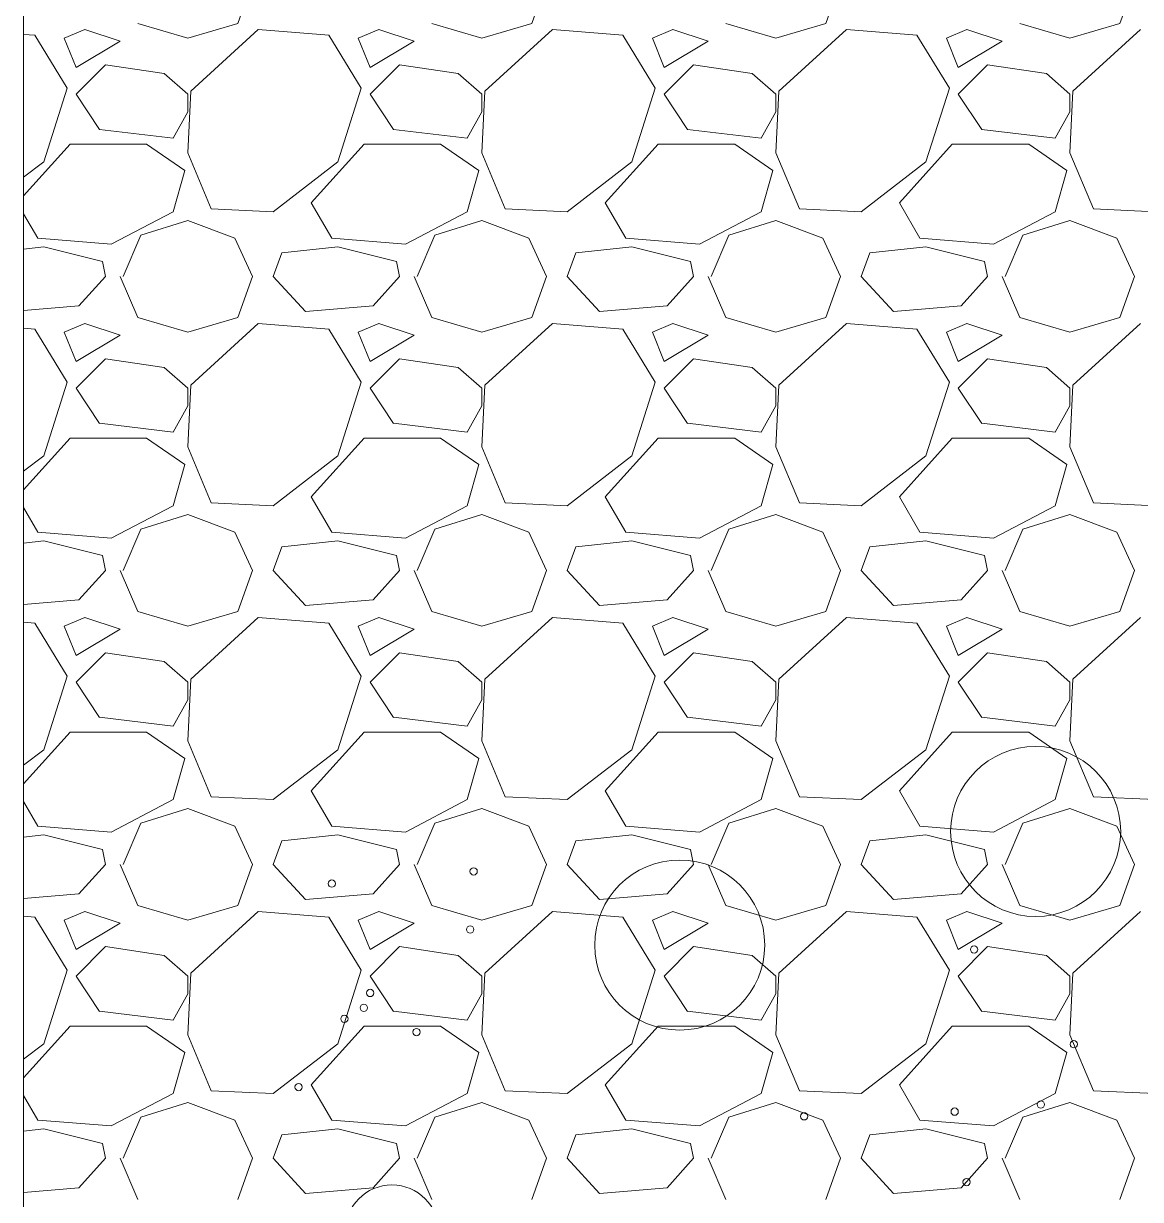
# Model space of a CAD drawing. Header units: millimetres. Extents: x 19901 to 59163, y 13732 to 30178.
# Drawn here: x 41944.6 to 41992.8, y 26969.2 to 27020 of the extents above; entities that cross this region are included whole.
import ezdxf

# ---------------------------------------------------------------- set-up
doc = ezdxf.new("R2010")
doc.units = ezdxf.units.MM
for name, color, linetype, lineweight in [('A-FURN', 8, 'Continuous', 13), ('Vegetazione', 53, 'Continuous', 9), ('Verde', 86, 'Continuous', 5), ('Wall', 255, 'Continuous', 20)]:
    doc.layers.add(name, color=color, linetype=linetype, lineweight=lineweight)

msp = doc.modelspace()

# ---------------------------------------------------------------- linework, layer by layer
at = {"layer": 'A-FURN', "linetype": 'Continuous'}
for p, q in [((41953.86, 27020.008), (41954.495, 27021.786)), ((41966.56, 27020.008), (41967.195, 27021.786)), ((41979.26, 27020.008), (41979.895, 27021.786)), ((41991.96, 27020.008), (41992.595, 27021.786)), ((41945.097, 27019.5), (41944.608, 27019.541)), ((41947.256, 27019.754), (41946.367, 27019.373)), ((41948.78, 27019.246), (41947.256, 27019.754)), ((41949.542, 27020.008), (41951.701, 27019.373)), ((41951.701, 27019.373), (41953.86, 27020.008)), ((41954.749, 27019.754), (41951.828, 27017.087)), ((41957.797, 27019.5), (41954.749, 27019.754)), ((41959.956, 27019.754), (41959.067, 27019.373)), ((41961.48, 27019.246), (41959.956, 27019.754)), ((41962.242, 27020.008), (41964.401, 27019.373)), ((41964.401, 27019.373), (41966.56, 27020.008)), ((41967.449, 27019.754), (41964.528, 27017.087)), ((41970.497, 27019.5), (41967.449, 27019.754)), ((41972.656, 27019.754), (41971.767, 27019.373)), ((41974.18, 27019.246), (41972.656, 27019.754)), ((41974.942, 27020.008), (41977.101, 27019.373)), ((41977.101, 27019.373), (41979.26, 27020.008)), ((41980.149, 27019.754), (41977.228, 27017.087)), ((41983.197, 27019.5), (41980.149, 27019.754)), ((41985.356, 27019.754), (41984.467, 27019.373)), ((41986.88, 27019.246), (41985.356, 27019.754)), ((41987.642, 27020.008), (41989.801, 27019.373)), ((41989.801, 27019.373), (41991.96, 27020.008)), ((41992.849, 27019.754), (41989.928, 27017.087)), ((41946.494, 27017.214), (41945.097, 27019.5)), ((41946.367, 27019.373), (41946.875, 27018.103)), ((41946.875, 27018.103), (41948.78, 27019.246)), ((41959.194, 27017.214), (41957.797, 27019.5)), ((41959.067, 27019.373), (41959.575, 27018.103)), ((41959.575, 27018.103), (41961.48, 27019.246)), ((41971.894, 27017.214), (41970.497, 27019.5)), ((41971.767, 27019.373), (41972.275, 27018.103)), ((41972.275, 27018.103), (41974.18, 27019.246)), ((41984.594, 27017.214), (41983.197, 27019.5)), ((41984.467, 27019.373), (41984.975, 27018.103)), ((41984.975, 27018.103), (41986.88, 27019.246)), ((41948.145, 27018.23), (41946.875, 27016.96)), ((41950.685, 27017.849), (41948.145, 27018.23)), ((41960.845, 27018.23), (41959.575, 27016.96)), ((41963.385, 27017.849), (41960.845, 27018.23)), ((41973.545, 27018.23), (41972.275, 27016.96)), ((41976.085, 27017.849), (41973.545, 27018.23)), ((41986.245, 27018.23), (41984.975, 27016.96)), ((41988.785, 27017.849), (41986.245, 27018.23)), ((41951.701, 27016.96), (41950.685, 27017.849)), ((41964.401, 27016.96), (41963.385, 27017.849)), ((41977.101, 27016.96), (41976.085, 27017.849)), ((41989.801, 27016.96), (41988.785, 27017.849)), ((41945.478, 27014.039), (41946.494, 27017.214)), ((41951.828, 27017.087), (41951.701, 27014.42)), ((41958.178, 27014.039), (41959.194, 27017.214)), ((41964.528, 27017.087), (41964.401, 27014.42)), ((41970.878, 27014.039), (41971.894, 27017.214)), ((41977.228, 27017.087), (41977.101, 27014.42)), ((41983.578, 27014.039), (41984.594, 27017.214)), ((41989.928, 27017.087), (41989.801, 27014.42)), ((41946.875, 27016.96), (41947.891, 27015.436)), ((41951.701, 27016.198), (41951.701, 27016.96)), ((41959.575, 27016.96), (41960.591, 27015.436)), ((41964.401, 27016.198), (41964.401, 27016.96)), ((41972.275, 27016.96), (41973.291, 27015.436)), ((41977.101, 27016.198), (41977.101, 27016.96)), ((41984.975, 27016.96), (41985.991, 27015.436)), ((41989.801, 27016.198), (41989.801, 27016.96)), ((41951.066, 27015.055), (41951.701, 27016.198)), ((41963.766, 27015.055), (41964.401, 27016.198)), ((41976.466, 27015.055), (41977.101, 27016.198)), ((41989.166, 27015.055), (41989.801, 27016.198)), ((41947.891, 27015.437), (41951.066, 27015.056)), ((41960.591, 27015.437), (41963.766, 27015.056)), ((41973.291, 27015.437), (41976.466, 27015.056)), ((41985.991, 27015.437), (41989.166, 27015.056)), ((41944.608, 27012.565), (41946.621, 27014.801)), ((41946.621, 27014.801), (41949.923, 27014.801)), ((41949.923, 27014.801), (41951.574, 27013.658)), ((41957.035, 27012.261), (41959.321, 27014.801)), ((41959.321, 27014.801), (41962.623, 27014.801)), ((41962.623, 27014.801), (41964.274, 27013.658)), ((41969.735, 27012.261), (41972.021, 27014.801)), ((41972.021, 27014.801), (41975.323, 27014.801)), ((41975.323, 27014.801), (41976.974, 27013.658)), ((41982.435, 27012.261), (41984.721, 27014.801)), ((41984.721, 27014.801), (41988.023, 27014.801)), ((41988.023, 27014.801), (41989.674, 27013.658)), ((41944.608, 27013.367), (41945.478, 27014.039)), ((41951.701, 27014.42), (41952.717, 27012.007)), ((41955.384, 27011.88), (41958.178, 27014.039)), ((41964.401, 27014.42), (41965.417, 27012.007)), ((41968.084, 27011.88), (41970.878, 27014.039)), ((41977.101, 27014.42), (41978.117, 27012.007)), ((41980.784, 27011.88), (41983.578, 27014.039)), ((41989.801, 27014.42), (41990.817, 27012.007)), ((41951.574, 27013.658), (41951.066, 27011.88)), ((41964.274, 27013.658), (41963.766, 27011.88)), ((41976.974, 27013.658), (41976.466, 27011.88)), ((41989.674, 27013.658), (41989.166, 27011.88)), ((41952.717, 27012.007), (41955.384, 27011.88)), ((41957.924, 27010.737), (41957.035, 27012.261)), ((41965.417, 27012.007), (41968.084, 27011.88)), ((41970.624, 27010.737), (41969.735, 27012.261)), ((41978.117, 27012.007), (41980.784, 27011.88)), ((41983.324, 27010.737), (41982.435, 27012.261)), ((41990.817, 27012.007), (41993.484, 27011.88)), ((41945.224, 27010.737), (41944.608, 27011.794)), ((41951.066, 27011.88), (41948.399, 27010.483)), ((41949.669, 27010.864), (41951.701, 27011.499)), ((41951.701, 27011.499), (41953.733, 27010.737)), ((41963.766, 27011.88), (41961.099, 27010.483)), ((41962.369, 27010.864), (41964.401, 27011.499)), ((41964.401, 27011.499), (41966.433, 27010.737)), ((41976.466, 27011.88), (41973.799, 27010.483)), ((41975.069, 27010.864), (41977.101, 27011.499)), ((41977.101, 27011.499), (41979.133, 27010.737)), ((41989.166, 27011.88), (41986.499, 27010.483)), ((41987.769, 27010.864), (41989.801, 27011.499)), ((41989.801, 27011.499), (41991.833, 27010.737)), ((41948.399, 27010.483), (41945.224, 27010.737)), ((41948.907, 27009.086), (41949.669, 27010.864)), ((41953.733, 27010.737), (41954.495, 27009.086)), ((41961.099, 27010.483), (41957.924, 27010.737)), ((41961.607, 27009.086), (41962.369, 27010.864)), ((41966.433, 27010.737), (41967.195, 27009.086)), ((41973.799, 27010.483), (41970.624, 27010.737)), ((41974.307, 27009.086), (41975.069, 27010.864)), ((41979.133, 27010.737), (41979.895, 27009.086)), ((41986.499, 27010.483), (41983.324, 27010.737)), ((41987.007, 27009.086), (41987.769, 27010.864)), ((41991.833, 27010.737), (41992.595, 27009.086)), ((41945.478, 27010.356), (41944.608, 27010.265)), ((41948.018, 27009.721), (41945.478, 27010.356)), ((41955.384, 27009.086), (41955.765, 27010.102)), ((41958.178, 27010.356), (41955.765, 27010.102)), ((41960.718, 27009.721), (41958.178, 27010.356)), ((41968.084, 27009.086), (41968.465, 27010.102)), ((41970.878, 27010.356), (41968.465, 27010.102)), ((41973.418, 27009.721), (41970.878, 27010.356)), ((41980.784, 27009.086), (41981.165, 27010.102)), ((41983.578, 27010.356), (41981.165, 27010.102)), ((41986.118, 27009.721), (41983.578, 27010.356)), ((41948.145, 27009.086), (41948.018, 27009.721)), ((41960.845, 27009.086), (41960.718, 27009.721)), ((41973.545, 27009.086), (41973.418, 27009.721)), ((41986.245, 27009.086), (41986.118, 27009.721)), ((41948.145, 27009.086), (41947.002, 27007.816)), ((41948.78, 27009.086), (41949.542, 27007.308)), ((41953.86, 27007.308), (41954.495, 27009.086)), ((41956.781, 27007.562), (41955.384, 27009.086)), ((41960.845, 27009.086), (41959.702, 27007.816)), ((41961.48, 27009.086), (41962.242, 27007.308)), ((41966.56, 27007.308), (41967.195, 27009.086)), ((41969.481, 27007.562), (41968.084, 27009.086)), ((41973.545, 27009.086), (41972.402, 27007.816)), ((41974.18, 27009.086), (41974.942, 27007.308)), ((41979.26, 27007.308), (41979.895, 27009.086)), ((41982.181, 27007.562), (41980.784, 27009.086)), ((41986.245, 27009.086), (41985.102, 27007.816)), ((41986.88, 27009.086), (41987.642, 27007.308)), ((41991.96, 27007.308), (41992.595, 27009.086)), ((41947.002, 27007.817), (41944.608, 27007.608)), ((41959.702, 27007.817), (41956.781, 27007.563)), ((41972.402, 27007.817), (41969.481, 27007.563)), ((41985.102, 27007.817), (41982.181, 27007.563)), ((41945.097, 27006.8), (41944.608, 27006.841)), ((41947.256, 27007.054), (41946.367, 27006.673)), ((41948.78, 27006.546), (41947.256, 27007.054)), ((41949.542, 27007.308), (41951.701, 27006.673)), ((41951.701, 27006.673), (41953.86, 27007.308)), ((41954.749, 27007.054), (41951.828, 27004.387)), ((41957.797, 27006.8), (41954.749, 27007.054)), ((41959.956, 27007.054), (41959.067, 27006.673)), ((41961.48, 27006.546), (41959.956, 27007.054)), ((41962.242, 27007.308), (41964.401, 27006.673)), ((41964.401, 27006.673), (41966.56, 27007.308)), ((41967.449, 27007.054), (41964.528, 27004.387)), ((41970.497, 27006.8), (41967.449, 27007.054)), ((41972.656, 27007.054), (41971.767, 27006.673)), ((41974.18, 27006.546), (41972.656, 27007.054)), ((41974.942, 27007.308), (41977.101, 27006.673)), ((41977.101, 27006.673), (41979.26, 27007.308)), ((41980.149, 27007.054), (41977.228, 27004.387)), ((41983.197, 27006.8), (41980.149, 27007.054)), ((41985.356, 27007.054), (41984.467, 27006.673)), ((41986.88, 27006.546), (41985.356, 27007.054)), ((41987.642, 27007.308), (41989.801, 27006.673)), ((41989.801, 27006.673), (41991.96, 27007.308)), ((41992.849, 27007.054), (41989.928, 27004.387)), ((41946.494, 27004.514), (41945.097, 27006.8)), ((41946.367, 27006.673), (41946.875, 27005.403)), ((41946.875, 27005.403), (41948.78, 27006.546)), ((41959.194, 27004.514), (41957.797, 27006.8)), ((41959.067, 27006.673), (41959.575, 27005.403)), ((41959.575, 27005.403), (41961.48, 27006.546)), ((41971.894, 27004.514), (41970.497, 27006.8)), ((41971.767, 27006.673), (41972.275, 27005.403)), ((41972.275, 27005.403), (41974.18, 27006.546)), ((41984.594, 27004.514), (41983.197, 27006.8)), ((41984.467, 27006.673), (41984.975, 27005.403)), ((41984.975, 27005.403), (41986.88, 27006.546)), ((41948.145, 27005.53), (41946.875, 27004.26)), ((41950.685, 27005.149), (41948.145, 27005.53)), ((41960.845, 27005.53), (41959.575, 27004.26)), ((41963.385, 27005.149), (41960.845, 27005.53)), ((41973.545, 27005.53), (41972.275, 27004.26)), ((41976.085, 27005.149), (41973.545, 27005.53)), ((41986.245, 27005.53), (41984.975, 27004.26)), ((41988.785, 27005.149), (41986.245, 27005.53)), ((41951.701, 27004.26), (41950.685, 27005.149)), ((41964.401, 27004.26), (41963.385, 27005.149)), ((41977.101, 27004.26), (41976.085, 27005.149)), ((41989.801, 27004.26), (41988.785, 27005.149)), ((41945.478, 27001.339), (41946.494, 27004.514)), ((41951.828, 27004.387), (41951.701, 27001.72)), ((41958.178, 27001.339), (41959.194, 27004.514)), ((41964.528, 27004.387), (41964.401, 27001.72)), ((41970.878, 27001.339), (41971.894, 27004.514)), ((41977.228, 27004.387), (41977.101, 27001.72)), ((41983.578, 27001.339), (41984.594, 27004.514)), ((41989.928, 27004.387), (41989.801, 27001.72)), ((41946.875, 27004.26), (41947.891, 27002.736)), ((41951.701, 27003.498), (41951.701, 27004.26)), ((41959.575, 27004.26), (41960.591, 27002.736)), ((41964.401, 27003.498), (41964.401, 27004.26)), ((41972.275, 27004.26), (41973.291, 27002.736)), ((41977.101, 27003.498), (41977.101, 27004.26)), ((41984.975, 27004.26), (41985.991, 27002.736)), ((41989.801, 27003.498), (41989.801, 27004.26)), ((41951.066, 27002.355), (41951.701, 27003.498)), ((41963.766, 27002.355), (41964.401, 27003.498)), ((41976.466, 27002.355), (41977.101, 27003.498)), ((41989.166, 27002.355), (41989.801, 27003.498)), ((41947.891, 27002.737), (41951.066, 27002.356)), ((41960.591, 27002.737), (41963.766, 27002.356)), ((41973.291, 27002.737), (41976.466, 27002.356)), ((41985.991, 27002.737), (41989.166, 27002.356)), ((41944.608, 26999.865), (41946.621, 27002.101)), ((41946.621, 27002.101), (41949.923, 27002.101)), ((41949.923, 27002.101), (41951.574, 27000.958)), ((41957.035, 26999.561), (41959.321, 27002.101)), ((41959.321, 27002.101), (41962.623, 27002.101)), ((41962.623, 27002.101), (41964.274, 27000.958)), ((41969.735, 26999.561), (41972.021, 27002.101)), ((41972.021, 27002.101), (41975.323, 27002.101)), ((41975.323, 27002.101), (41976.974, 27000.958)), ((41982.435, 26999.561), (41984.721, 27002.101)), ((41984.721, 27002.101), (41988.023, 27002.101)), ((41988.023, 27002.101), (41989.674, 27000.958)), ((41944.608, 27000.667), (41945.478, 27001.339)), ((41951.701, 27001.72), (41952.717, 26999.307)), ((41955.384, 26999.18), (41958.178, 27001.339)), ((41964.401, 27001.72), (41965.417, 26999.307)), ((41968.084, 26999.18), (41970.878, 27001.339)), ((41977.101, 27001.72), (41978.117, 26999.307)), ((41980.784, 26999.18), (41983.578, 27001.339)), ((41989.801, 27001.72), (41990.817, 26999.307)), ((41951.574, 27000.958), (41951.066, 26999.18)), ((41964.274, 27000.958), (41963.766, 26999.18)), ((41976.974, 27000.958), (41976.466, 26999.18)), ((41989.674, 27000.958), (41989.166, 26999.18)), ((41952.717, 26999.307), (41955.384, 26999.18)), ((41957.924, 26998.037), (41957.035, 26999.561)), ((41965.417, 26999.307), (41968.084, 26999.18)), ((41970.624, 26998.037), (41969.735, 26999.561)), ((41978.117, 26999.307), (41980.784, 26999.18)), ((41983.324, 26998.037), (41982.435, 26999.561)), ((41990.817, 26999.307), (41993.484, 26999.18)), ((41945.224, 26998.037), (41944.608, 26999.094)), ((41951.066, 26999.18), (41948.399, 26997.783)), ((41949.669, 26998.164), (41951.701, 26998.799)), ((41951.701, 26998.799), (41953.733, 26998.037)), ((41963.766, 26999.18), (41961.099, 26997.783)), ((41962.369, 26998.164), (41964.401, 26998.799)), ((41964.401, 26998.799), (41966.433, 26998.037)), ((41976.466, 26999.18), (41973.799, 26997.783)), ((41975.069, 26998.164), (41977.101, 26998.799)), ((41977.101, 26998.799), (41979.133, 26998.037)), ((41989.166, 26999.18), (41986.499, 26997.783)), ((41987.769, 26998.164), (41989.801, 26998.799)), ((41989.801, 26998.799), (41991.833, 26998.037)), ((41948.399, 26997.783), (41945.224, 26998.037)), ((41948.907, 26996.386), (41949.669, 26998.164)), ((41953.733, 26998.037), (41954.495, 26996.386)), ((41961.099, 26997.783), (41957.924, 26998.037)), ((41961.607, 26996.386), (41962.369, 26998.164)), ((41966.433, 26998.037), (41967.195, 26996.386)), ((41973.799, 26997.783), (41970.624, 26998.037)), ((41974.307, 26996.386), (41975.069, 26998.164)), ((41979.133, 26998.037), (41979.895, 26996.386)), ((41986.499, 26997.783), (41983.324, 26998.037)), ((41987.007, 26996.386), (41987.769, 26998.164)), ((41991.833, 26998.037), (41992.595, 26996.386)), ((41945.478, 26997.656), (41944.608, 26997.565)), ((41948.018, 26997.021), (41945.478, 26997.656)), ((41955.384, 26996.386), (41955.765, 26997.402)), ((41958.178, 26997.656), (41955.765, 26997.402)), ((41960.718, 26997.021), (41958.178, 26997.656)), ((41968.084, 26996.386), (41968.465, 26997.402)), ((41970.878, 26997.656), (41968.465, 26997.402)), ((41973.418, 26997.021), (41970.878, 26997.656)), ((41980.784, 26996.386), (41981.165, 26997.402)), ((41983.578, 26997.656), (41981.165, 26997.402)), ((41986.118, 26997.021), (41983.578, 26997.656)), ((41948.145, 26996.386), (41948.018, 26997.021)), ((41960.845, 26996.386), (41960.718, 26997.021)), ((41973.545, 26996.386), (41973.418, 26997.021)), ((41986.245, 26996.386), (41986.118, 26997.021)), ((41948.145, 26996.386), (41947.002, 26995.116)), ((41948.78, 26996.386), (41949.542, 26994.608)), ((41953.86, 26994.608), (41954.495, 26996.386)), ((41956.781, 26994.862), (41955.384, 26996.386)), ((41960.845, 26996.386), (41959.702, 26995.116)), ((41961.48, 26996.386), (41962.242, 26994.608)), ((41966.56, 26994.608), (41967.195, 26996.386)), ((41969.481, 26994.862), (41968.084, 26996.386)), ((41973.545, 26996.386), (41972.402, 26995.116)), ((41974.18, 26996.386), (41974.942, 26994.608)), ((41979.26, 26994.608), (41979.895, 26996.386)), ((41982.181, 26994.862), (41980.784, 26996.386)), ((41986.245, 26996.386), (41985.102, 26995.116)), ((41986.88, 26996.386), (41987.642, 26994.608)), ((41991.96, 26994.608), (41992.595, 26996.386)), ((41947.002, 26995.117), (41944.608, 26994.908)), ((41959.702, 26995.117), (41956.781, 26994.863)), ((41972.402, 26995.117), (41969.481, 26994.863)), ((41985.102, 26995.117), (41982.181, 26994.863)), ((41945.097, 26994.1), (41944.608, 26994.141)), ((41947.256, 26994.354), (41946.367, 26993.973)), ((41948.78, 26993.846), (41947.256, 26994.354)), ((41949.542, 26994.608), (41951.701, 26993.973)), ((41951.701, 26993.973), (41953.86, 26994.608)), ((41954.749, 26994.354), (41951.828, 26991.687)), ((41957.797, 26994.1), (41954.749, 26994.354)), ((41959.956, 26994.354), (41959.067, 26993.973)), ((41961.48, 26993.846), (41959.956, 26994.354)), ((41962.242, 26994.608), (41964.401, 26993.973)), ((41964.401, 26993.973), (41966.56, 26994.608)), ((41967.449, 26994.354), (41964.528, 26991.687)), ((41970.497, 26994.1), (41967.449, 26994.354)), ((41972.656, 26994.354), (41971.767, 26993.973)), ((41974.18, 26993.846), (41972.656, 26994.354)), ((41974.942, 26994.608), (41977.101, 26993.973)), ((41977.101, 26993.973), (41979.26, 26994.608)), ((41980.149, 26994.354), (41977.228, 26991.687)), ((41983.197, 26994.1), (41980.149, 26994.354)), ((41985.356, 26994.354), (41984.467, 26993.973)), ((41986.88, 26993.846), (41985.356, 26994.354)), ((41987.642, 26994.608), (41989.801, 26993.973)), ((41989.801, 26993.973), (41991.96, 26994.608)), ((41992.849, 26994.354), (41989.928, 26991.687)), ((41946.494, 26991.814), (41945.097, 26994.1)), ((41946.367, 26993.973), (41946.875, 26992.703)), ((41946.875, 26992.703), (41948.78, 26993.846)), ((41959.194, 26991.814), (41957.797, 26994.1)), ((41959.067, 26993.973), (41959.575, 26992.703)), ((41959.575, 26992.703), (41961.48, 26993.846)), ((41971.894, 26991.814), (41970.497, 26994.1)), ((41971.767, 26993.973), (41972.275, 26992.703)), ((41972.275, 26992.703), (41974.18, 26993.846)), ((41984.594, 26991.814), (41983.197, 26994.1)), ((41984.467, 26993.973), (41984.975, 26992.703)), ((41984.975, 26992.703), (41986.88, 26993.846)), ((41948.145, 26992.83), (41946.875, 26991.56)), ((41950.685, 26992.449), (41948.145, 26992.83)), ((41960.845, 26992.83), (41959.575, 26991.56)), ((41963.385, 26992.449), (41960.845, 26992.83)), ((41973.545, 26992.83), (41972.275, 26991.56)), ((41976.085, 26992.449), (41973.545, 26992.83)), ((41986.245, 26992.83), (41984.975, 26991.56)), ((41988.785, 26992.449), (41986.245, 26992.83)), ((41951.701, 26991.56), (41950.685, 26992.449)), ((41964.401, 26991.56), (41963.385, 26992.449)), ((41977.101, 26991.56), (41976.085, 26992.449)), ((41989.801, 26991.56), (41988.785, 26992.449)), ((41945.478, 26988.639), (41946.494, 26991.814)), ((41951.828, 26991.687), (41951.701, 26989.02)), ((41958.178, 26988.639), (41959.194, 26991.814)), ((41964.528, 26991.687), (41964.401, 26989.02)), ((41970.878, 26988.639), (41971.894, 26991.814)), ((41977.228, 26991.687), (41977.101, 26989.02)), ((41983.578, 26988.639), (41984.594, 26991.814)), ((41989.928, 26991.687), (41989.801, 26989.02)), ((41946.875, 26991.56), (41947.891, 26990.036)), ((41951.701, 26990.798), (41951.701, 26991.56)), ((41959.575, 26991.56), (41960.591, 26990.036)), ((41964.401, 26990.798), (41964.401, 26991.56)), ((41972.275, 26991.56), (41973.291, 26990.036)), ((41977.101, 26990.798), (41977.101, 26991.56)), ((41984.975, 26991.56), (41985.991, 26990.036)), ((41989.801, 26990.798), (41989.801, 26991.56)), ((41951.066, 26989.655), (41951.701, 26990.798)), ((41963.766, 26989.655), (41964.401, 26990.798)), ((41976.466, 26989.655), (41977.101, 26990.798)), ((41989.166, 26989.655), (41989.801, 26990.798)), ((41947.891, 26990.037), (41951.066, 26989.656)), ((41960.591, 26990.037), (41963.766, 26989.656)), ((41973.291, 26990.037), (41976.466, 26989.656)), ((41985.991, 26990.037), (41989.166, 26989.656)), ((41944.608, 26987.165), (41946.621, 26989.401)), ((41946.621, 26989.401), (41949.923, 26989.401)), ((41949.923, 26989.401), (41951.574, 26988.258)), ((41957.035, 26986.861), (41959.321, 26989.401)), ((41959.321, 26989.401), (41962.623, 26989.401)), ((41962.623, 26989.401), (41964.274, 26988.258)), ((41969.735, 26986.861), (41972.021, 26989.401)), ((41972.021, 26989.401), (41975.323, 26989.401)), ((41975.323, 26989.401), (41976.974, 26988.258)), ((41982.435, 26986.861), (41984.721, 26989.401)), ((41984.721, 26989.401), (41988.023, 26989.401)), ((41988.023, 26989.401), (41989.674, 26988.258)), ((41944.608, 26987.967), (41945.478, 26988.639)), ((41951.701, 26989.02), (41952.717, 26986.607)), ((41955.384, 26986.48), (41958.178, 26988.639)), ((41964.401, 26989.02), (41965.417, 26986.607)), ((41968.084, 26986.48), (41970.878, 26988.639)), ((41977.101, 26989.02), (41978.117, 26986.607)), ((41980.784, 26986.48), (41983.578, 26988.639)), ((41989.801, 26989.02), (41990.817, 26986.607)), ((41951.574, 26988.258), (41951.066, 26986.48)), ((41964.274, 26988.258), (41963.766, 26986.48)), ((41976.974, 26988.258), (41976.466, 26986.48)), ((41989.674, 26988.258), (41989.166, 26986.48)), ((41952.717, 26986.607), (41955.384, 26986.48)), ((41957.924, 26985.337), (41957.035, 26986.861)), ((41965.417, 26986.607), (41968.084, 26986.48)), ((41970.624, 26985.337), (41969.735, 26986.861)), ((41978.117, 26986.607), (41980.784, 26986.48)), ((41983.324, 26985.337), (41982.435, 26986.861)), ((41990.817, 26986.607), (41993.484, 26986.48)), ((41945.224, 26985.337), (41944.608, 26986.394)), ((41951.066, 26986.48), (41948.399, 26985.083)), ((41949.669, 26985.464), (41951.701, 26986.099)), ((41951.701, 26986.099), (41953.733, 26985.337)), ((41963.766, 26986.48), (41961.099, 26985.083)), ((41962.369, 26985.464), (41964.401, 26986.099)), ((41964.401, 26986.099), (41966.433, 26985.337)), ((41976.466, 26986.48), (41973.799, 26985.083)), ((41975.069, 26985.464), (41977.101, 26986.099)), ((41977.101, 26986.099), (41979.133, 26985.337)), ((41989.166, 26986.48), (41986.499, 26985.083)), ((41987.769, 26985.464), (41989.801, 26986.099)), ((41989.801, 26986.099), (41991.833, 26985.337)), ((41948.399, 26985.083), (41945.224, 26985.337)), ((41948.907, 26983.686), (41949.669, 26985.464)), ((41953.733, 26985.337), (41954.495, 26983.686)), ((41961.099, 26985.083), (41957.924, 26985.337)), ((41961.607, 26983.686), (41962.369, 26985.464)), ((41966.433, 26985.337), (41967.195, 26983.686)), ((41973.799, 26985.083), (41970.624, 26985.337)), ((41974.307, 26983.686), (41975.069, 26985.464)), ((41979.133, 26985.337), (41979.895, 26983.686)), ((41986.499, 26985.083), (41983.324, 26985.337)), ((41987.007, 26983.686), (41987.769, 26985.464)), ((41991.833, 26985.337), (41992.595, 26983.686)), ((41945.478, 26984.956), (41944.608, 26984.865)), ((41948.018, 26984.321), (41945.478, 26984.956)), ((41955.384, 26983.686), (41955.765, 26984.702)), ((41958.178, 26984.956), (41955.765, 26984.702)), ((41960.718, 26984.321), (41958.178, 26984.956)), ((41968.084, 26983.686), (41968.465, 26984.702)), ((41970.878, 26984.956), (41968.465, 26984.702)), ((41973.418, 26984.321), (41970.878, 26984.956)), ((41980.784, 26983.686), (41981.165, 26984.702)), ((41983.578, 26984.956), (41981.165, 26984.702)), ((41986.118, 26984.321), (41983.578, 26984.956)), ((41948.145, 26983.686), (41948.018, 26984.321)), ((41960.845, 26983.686), (41960.718, 26984.321)), ((41973.545, 26983.686), (41973.418, 26984.321)), ((41986.245, 26983.686), (41986.118, 26984.321)), ((41948.145, 26983.686), (41947.002, 26982.416)), ((41948.78, 26983.686), (41949.542, 26981.908)), ((41953.86, 26981.908), (41954.495, 26983.686)), ((41956.781, 26982.162), (41955.384, 26983.686)), ((41960.845, 26983.686), (41959.702, 26982.416)), ((41961.48, 26983.686), (41962.242, 26981.908)), ((41966.56, 26981.908), (41967.195, 26983.686)), ((41969.481, 26982.162), (41968.084, 26983.686)), ((41973.545, 26983.686), (41972.402, 26982.416)), ((41974.18, 26983.686), (41974.942, 26981.908)), ((41979.26, 26981.908), (41979.895, 26983.686)), ((41982.181, 26982.162), (41980.784, 26983.686)), ((41986.245, 26983.686), (41985.102, 26982.416)), ((41986.88, 26983.686), (41987.642, 26981.908)), ((41991.96, 26981.908), (41992.595, 26983.686)), ((41947.002, 26982.417), (41944.608, 26982.208)), ((41959.702, 26982.417), (41956.781, 26982.163)), ((41972.402, 26982.417), (41969.481, 26982.163)), ((41985.102, 26982.417), (41982.181, 26982.163)), ((41945.097, 26981.4), (41944.608, 26981.441)), ((41947.256, 26981.654), (41946.367, 26981.273)), ((41948.78, 26981.146), (41947.256, 26981.654)), ((41949.542, 26981.908), (41951.701, 26981.273)), ((41951.701, 26981.273), (41953.86, 26981.908)), ((41954.749, 26981.654), (41951.828, 26978.987)), ((41957.797, 26981.4), (41954.749, 26981.654)), ((41959.956, 26981.654), (41959.067, 26981.273)), ((41961.48, 26981.146), (41959.956, 26981.654)), ((41962.242, 26981.908), (41964.401, 26981.273)), ((41964.401, 26981.273), (41966.56, 26981.908)), ((41967.449, 26981.654), (41964.528, 26978.987)), ((41970.497, 26981.4), (41967.449, 26981.654)), ((41972.656, 26981.654), (41971.767, 26981.273)), ((41974.18, 26981.146), (41972.656, 26981.654)), ((41974.942, 26981.908), (41977.101, 26981.273)), ((41977.101, 26981.273), (41979.26, 26981.908)), ((41980.149, 26981.654), (41977.228, 26978.987)), ((41983.197, 26981.4), (41980.149, 26981.654)), ((41985.356, 26981.654), (41984.467, 26981.273)), ((41986.88, 26981.146), (41985.356, 26981.654)), ((41987.642, 26981.908), (41989.801, 26981.273)), ((41989.801, 26981.273), (41991.96, 26981.908)), ((41992.849, 26981.654), (41989.928, 26978.987)), ((41946.494, 26979.114), (41945.097, 26981.4)), ((41946.367, 26981.273), (41946.875, 26980.003)), ((41946.875, 26980.003), (41948.78, 26981.146)), ((41959.194, 26979.114), (41957.797, 26981.4)), ((41959.067, 26981.273), (41959.575, 26980.003)), ((41959.575, 26980.003), (41961.48, 26981.146)), ((41971.894, 26979.114), (41970.497, 26981.4)), ((41971.767, 26981.273), (41972.275, 26980.003)), ((41972.275, 26980.003), (41974.18, 26981.146)), ((41984.594, 26979.114), (41983.197, 26981.4)), ((41984.467, 26981.273), (41984.975, 26980.003)), ((41984.975, 26980.003), (41986.88, 26981.146)), ((41948.145, 26980.13), (41946.875, 26978.86)), ((41950.685, 26979.749), (41948.145, 26980.13)), ((41960.845, 26980.13), (41959.575, 26978.86)), ((41963.385, 26979.749), (41960.845, 26980.13)), ((41973.545, 26980.13), (41972.275, 26978.86)), ((41976.085, 26979.749), (41973.545, 26980.13)), ((41986.245, 26980.13), (41984.975, 26978.86)), ((41988.785, 26979.749), (41986.245, 26980.13)), ((41951.701, 26978.86), (41950.685, 26979.749)), ((41964.401, 26978.86), (41963.385, 26979.749)), ((41977.101, 26978.86), (41976.085, 26979.749)), ((41989.801, 26978.86), (41988.785, 26979.749)), ((41945.478, 26975.939), (41946.494, 26979.114)), ((41951.828, 26978.987), (41951.701, 26976.32)), ((41958.178, 26975.939), (41959.194, 26979.114)), ((41964.528, 26978.987), (41964.401, 26976.32)), ((41970.878, 26975.939), (41971.894, 26979.114)), ((41977.228, 26978.987), (41977.101, 26976.32)), ((41983.578, 26975.939), (41984.594, 26979.114)), ((41989.928, 26978.987), (41989.801, 26976.32)), ((41946.875, 26978.86), (41947.891, 26977.336)), ((41951.701, 26978.098), (41951.701, 26978.86)), ((41959.575, 26978.86), (41960.591, 26977.336)), ((41964.401, 26978.098), (41964.401, 26978.86)), ((41972.275, 26978.86), (41973.291, 26977.336)), ((41977.101, 26978.098), (41977.101, 26978.86)), ((41984.975, 26978.86), (41985.991, 26977.336)), ((41989.801, 26978.098), (41989.801, 26978.86)), ((41951.066, 26976.955), (41951.701, 26978.098)), ((41963.766, 26976.955), (41964.401, 26978.098)), ((41976.466, 26976.955), (41977.101, 26978.098)), ((41989.166, 26976.955), (41989.801, 26978.098)), ((41947.891, 26977.337), (41951.066, 26976.956)), ((41960.591, 26977.337), (41963.766, 26976.956)), ((41973.291, 26977.337), (41976.466, 26976.956)), ((41985.991, 26977.337), (41989.166, 26976.956)), ((41944.608, 26974.465), (41946.621, 26976.701)), ((41946.621, 26976.701), (41949.923, 26976.701)), ((41949.923, 26976.701), (41951.574, 26975.558)), ((41957.035, 26974.161), (41959.321, 26976.701)), ((41959.321, 26976.701), (41962.623, 26976.701)), ((41962.623, 26976.701), (41964.274, 26975.558)), ((41969.735, 26974.161), (41972.021, 26976.701)), ((41972.021, 26976.701), (41975.323, 26976.701)), ((41975.323, 26976.701), (41976.974, 26975.558)), ((41982.435, 26974.161), (41984.721, 26976.701)), ((41984.721, 26976.701), (41988.023, 26976.701)), ((41988.023, 26976.701), (41989.674, 26975.558)), ((41944.608, 26975.267), (41945.478, 26975.939)), ((41951.701, 26976.32), (41952.717, 26973.907)), ((41955.384, 26973.78), (41958.178, 26975.939)), ((41964.401, 26976.32), (41965.417, 26973.907)), ((41968.084, 26973.78), (41970.878, 26975.939)), ((41977.101, 26976.32), (41978.117, 26973.907)), ((41980.784, 26973.78), (41983.578, 26975.939)), ((41989.801, 26976.32), (41990.817, 26973.907)), ((41951.574, 26975.558), (41951.066, 26973.78)), ((41964.274, 26975.558), (41963.766, 26973.78)), ((41976.974, 26975.558), (41976.466, 26973.78)), ((41989.674, 26975.558), (41989.166, 26973.78)), ((41952.717, 26973.907), (41955.384, 26973.78)), ((41957.924, 26972.637), (41957.035, 26974.161)), ((41965.417, 26973.907), (41968.084, 26973.78)), ((41970.624, 26972.637), (41969.735, 26974.161)), ((41978.117, 26973.907), (41980.784, 26973.78)), ((41983.324, 26972.637), (41982.435, 26974.161)), ((41990.817, 26973.907), (41993.484, 26973.78)), ((41945.224, 26972.637), (41944.608, 26973.694)), ((41951.066, 26973.78), (41948.399, 26972.383)), ((41949.669, 26972.764), (41951.701, 26973.399)), ((41951.701, 26973.399), (41953.733, 26972.637)), ((41963.766, 26973.78), (41961.099, 26972.383)), ((41962.369, 26972.764), (41964.401, 26973.399)), ((41964.401, 26973.399), (41966.433, 26972.637)), ((41976.466, 26973.78), (41973.799, 26972.383)), ((41975.069, 26972.764), (41977.101, 26973.399)), ((41977.101, 26973.399), (41979.133, 26972.637)), ((41989.166, 26973.78), (41986.499, 26972.383)), ((41987.769, 26972.764), (41989.801, 26973.399)), ((41989.801, 26973.399), (41991.833, 26972.637)), ((41948.399, 26972.383), (41945.224, 26972.637)), ((41948.907, 26970.986), (41949.669, 26972.764)), ((41953.733, 26972.637), (41954.495, 26970.986)), ((41961.099, 26972.383), (41957.924, 26972.637)), ((41961.607, 26970.986), (41962.369, 26972.764)), ((41966.433, 26972.637), (41967.195, 26970.986)), ((41973.799, 26972.383), (41970.624, 26972.637)), ((41974.307, 26970.986), (41975.069, 26972.764)), ((41979.133, 26972.637), (41979.895, 26970.986)), ((41986.499, 26972.383), (41983.324, 26972.637)), ((41987.007, 26970.986), (41987.769, 26972.764)), ((41991.833, 26972.637), (41992.595, 26970.986)), ((41945.478, 26972.256), (41944.608, 26972.165)), ((41948.018, 26971.621), (41945.478, 26972.256)), ((41955.384, 26970.986), (41955.765, 26972.002)), ((41958.178, 26972.256), (41955.765, 26972.002)), ((41960.718, 26971.621), (41958.178, 26972.256)), ((41968.084, 26970.986), (41968.465, 26972.002)), ((41970.878, 26972.256), (41968.465, 26972.002)), ((41973.418, 26971.621), (41970.878, 26972.256)), ((41980.784, 26970.986), (41981.165, 26972.002)), ((41983.578, 26972.256), (41981.165, 26972.002)), ((41986.118, 26971.621), (41983.578, 26972.256)), ((41948.145, 26970.986), (41948.018, 26971.621)), ((41960.845, 26970.986), (41960.718, 26971.621)), ((41973.545, 26970.986), (41973.418, 26971.621)), ((41986.245, 26970.986), (41986.118, 26971.621)), ((41948.145, 26970.986), (41947.002, 26969.716)), ((41948.78, 26970.986), (41949.542, 26969.208)), ((41953.86, 26969.208), (41954.495, 26970.986)), ((41956.781, 26969.462), (41955.384, 26970.986)), ((41960.845, 26970.986), (41959.702, 26969.716)), ((41961.48, 26970.986), (41962.242, 26969.208)), ((41966.56, 26969.208), (41967.195, 26970.986)), ((41969.481, 26969.462), (41968.084, 26970.986)), ((41973.545, 26970.986), (41972.402, 26969.716)), ((41974.18, 26970.986), (41974.942, 26969.208)), ((41979.26, 26969.208), (41979.895, 26970.986)), ((41982.181, 26969.462), (41980.784, 26970.986)), ((41986.245, 26970.986), (41985.102, 26969.716)), ((41986.88, 26970.986), (41987.642, 26969.208)), ((41991.96, 26969.208), (41992.595, 26970.986)), ((41947.002, 26969.717), (41944.608, 26969.508)), ((41959.702, 26969.717), (41956.781, 26969.463)), ((41972.402, 26969.717), (41969.481, 26969.463)), ((41985.102, 26969.717), (41982.181, 26969.463))]:
    msp.add_line(p, q, dxfattribs=at)
at = {"layer": 'Vegetazione'}
for centre, radius in [((41988.322, 26985.107), 3.672), ((41972.949, 26980.199), 3.672), ((41960.521, 26967.811), 2.024)]:
    msp.add_circle(centre, radius, dxfattribs=at)
at = {"layer": 'Verde'}
for centre in [(41964.048, 26983.382), (41957.923, 26982.854), (41963.897, 26980.874), (41985.662, 26980.007), (41959.582, 26978.129), (41959.303, 26977.489), (41958.466, 26977.013), (41961.579, 26976.441), (41989.974, 26975.914), (41956.489, 26974.065), (41988.547, 26973.313), (41978.324, 26972.8), (41984.824, 26973.003), (41985.34, 26969.961)]:
    msp.add_circle(centre, 0.158, dxfattribs=at)
at = {"layer": 'Wall'}
msp.add_line((41944.608, 26849.801), (41944.608, 27349.801), dxfattribs=at)

doc.saveas('drawing.dxf')
